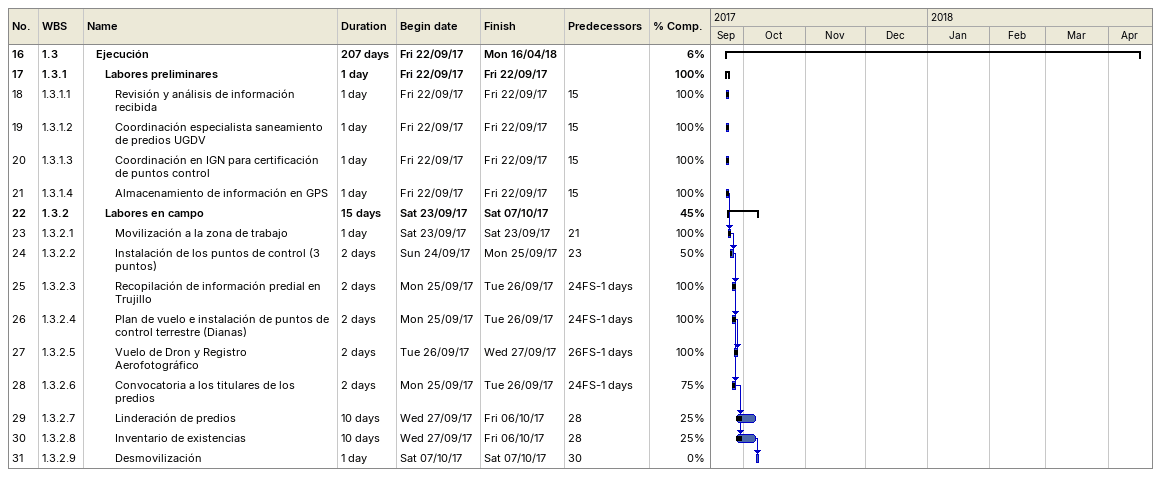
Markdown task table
| ID | WBS | Task | Duration | Start | Finish | Predecessors | % complete |
|---|---|---|---|---|---|---|---|
| 16 | 1.3 | **Ejecución** | 207d | 2017-09-22 | 2018-04-16 |  | 6 |
| 17 | 1.3.1 | **Labores preliminares** | 1d | 2017-09-22 | 2017-09-22 |  | 100 |
| 18 | 1.3.1.1 | Revisión y análisis de información recibida | 1d | 2017-09-22 | 2017-09-22 | 15 | 100 |
| 19 | 1.3.1.2 | Coordinación especialista saneamiento de predios UGDV | 1d | 2017-09-22 | 2017-09-22 | 15 | 100 |
| 20 | 1.3.1.3 | Coordinación en IGN para certificación de puntos control | 1d | 2017-09-22 | 2017-09-22 | 15 | 100 |
| 21 | 1.3.1.4 | Almacenamiento de información en GPS | 1d | 2017-09-22 | 2017-09-22 | 15 | 100 |
| 22 | 1.3.2 | **Labores en campo** | 15d | 2017-09-23 | 2017-10-07 |  | 45 |
| 23 | 1.3.2.1 | Movilización a la zona de trabajo | 1d | 2017-09-23 | 2017-09-23 | 21 | 100 |
| 24 | 1.3.2.2 | Instalación de los puntos de control (3 puntos) | 2d | 2017-09-24 | 2017-09-25 | 23 | 50 |
| 25 | 1.3.2.3 | Recopilación de información predial en Trujillo | 2d | 2017-09-25 | 2017-09-26 | 24FS-1d | 100 |
| 26 | 1.3.2.4 | Plan de vuelo e instalación de puntos de control terrestre (Dianas) | 2d | 2017-09-25 | 2017-09-26 | 24FS-1d | 100 |
| 27 | 1.3.2.5 | Vuelo de Dron y Registro Aerofotográfico | 2d | 2017-09-26 | 2017-09-27 | 26FS-1d | 100 |
| 28 | 1.3.2.6 | Convocatoria a los titulares de los predios | 2d | 2017-09-25 | 2017-09-26 | 24FS-1d | 75 |
| 29 | 1.3.2.7 | Linderación de predios | 10d | 2017-09-27 | 2017-10-06 | 28 | 25 |
| 30 | 1.3.2.8 | Inventario de existencias | 10d | 2017-09-27 | 2017-10-06 | 28 | 25 |
| 31 | 1.3.2.9 | Desmovilización | 1d | 2017-10-07 | 2017-10-07 | 30 | 0 |
